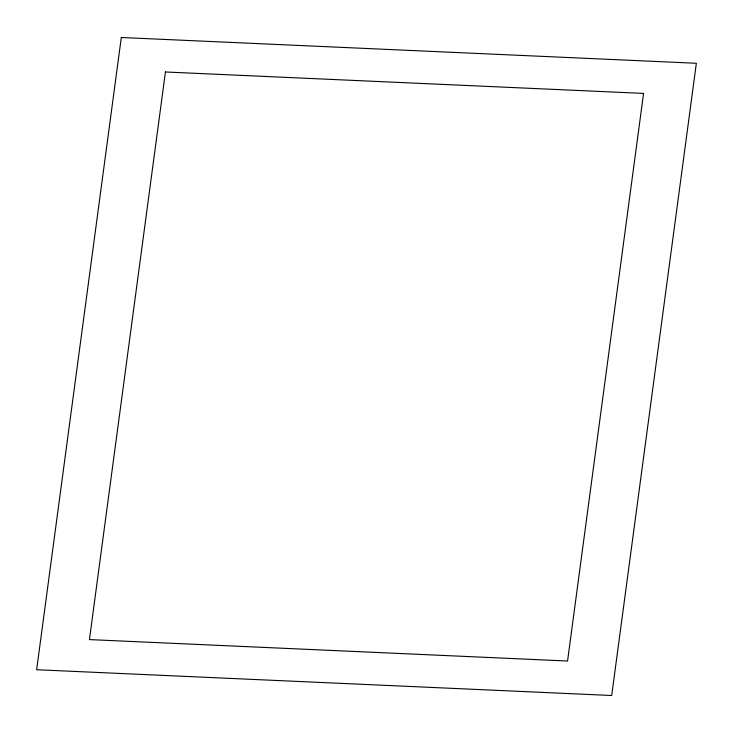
<?xml version="1.0" encoding="UTF-8"?>
<svg xmlns="http://www.w3.org/2000/svg" width="733" height="733" viewBox="0 0 733 733"><rect width="100%" height="100%" fill="white"/><g stroke="black" fill="none" stroke-linecap="round" stroke-linejoin="round"><path stroke-width="1.1" d="M121.302 37.493L36.65 669.724L611.698 695.507L696.35 63.276L121.302 37.493M165.438 71.981L89.435 639.588L567.562 661.019L643.565 93.412L165.438 71.981"/></g></svg>
